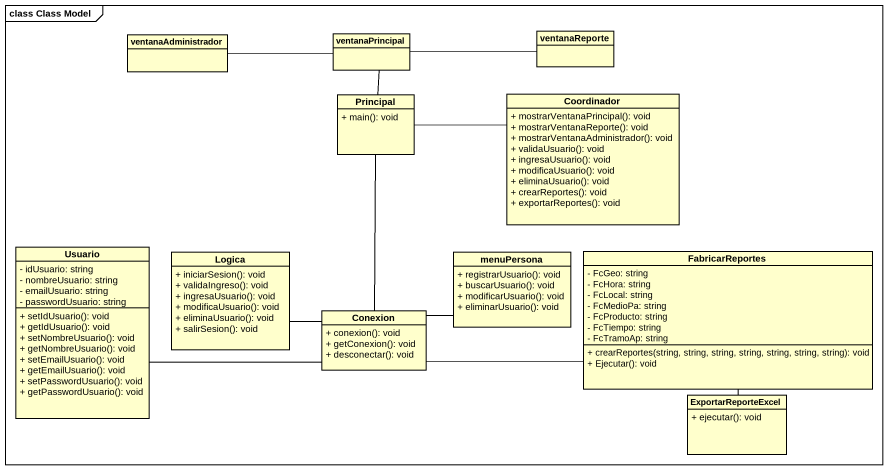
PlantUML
@startuml
mainframe class Class Model
hide circle
hide empty members
skinparam classAttributeIconSize 0
class ventanaAdministrador
class ventanaPrincipal
class ventanaReporte
class Principal {
  + main(): void
}
class Coordinador {
  + mostrarVentanaPrincipal(): void
  + mostrarVentanaReporte(): void
  + mostrarVentanaAdministrador(): void
  + validaUsuario(): void
  + ingresaUsuario(): void
  + modificaUsuario(): void
  + eliminaUsuario(): void
  + crearReportes(): void
  + exportarReportes(): void
}
class Usuario {
  - idUsuario: string
  - nombreUsuario: string
  - emailUsuario: string
  - passwordUsuario: string
  + setIdUsuario(): void
  + getIdUsuario(): void
  + setNombreUsuario(): void
  + getNombreUsuario(): void
  + setEmailUsuario(): void
  + getEmailUsuario(): void
  + setPasswordUsuario(): void
  + getPasswordUsuario(): void
}
class Logica {
  + iniciarSesion(): void
  + validaIngreso(): void
  + ingresaUsuario(): void
  + modificaUsuario(): void
  + eliminaUsuario(): void
  + salirSesion(): void
}
class menuPersona {
  + registrarUsuario(): void
  + buscarUsuario(): void
  + modificarUsuario(): void
  + eliminarUsuario(): void
}
class FabricarReportes {
  - FcGeo: string
  - FcHora: string
  - FcLocal: string
  - FcMedioPa: string
  - FcProducto: string
  - FcTiempo: string
  - FcTramoAp: string
  + crearReportes(string, string, string, string, string, string, string): void
  + Ejecutar(): void
}
class Conexion {
  + conexion(): void
  + getConexion(): void
  + desconectar(): void
}
class ExportarReporteExcel {
  + ejecutar(): void
}
ventanaAdministrador -right- ventanaPrincipal
ventanaPrincipal -right- ventanaReporte
ventanaPrincipal -- Principal
Principal -right- Coordinador
Principal -- Conexion
Logica -right- Conexion
FabricarReportes -- ExportarReporteExcel
Conexion -left- Usuario
Conexion -right- menuPersona
Conexion -right- FabricarReportes
@enduml
